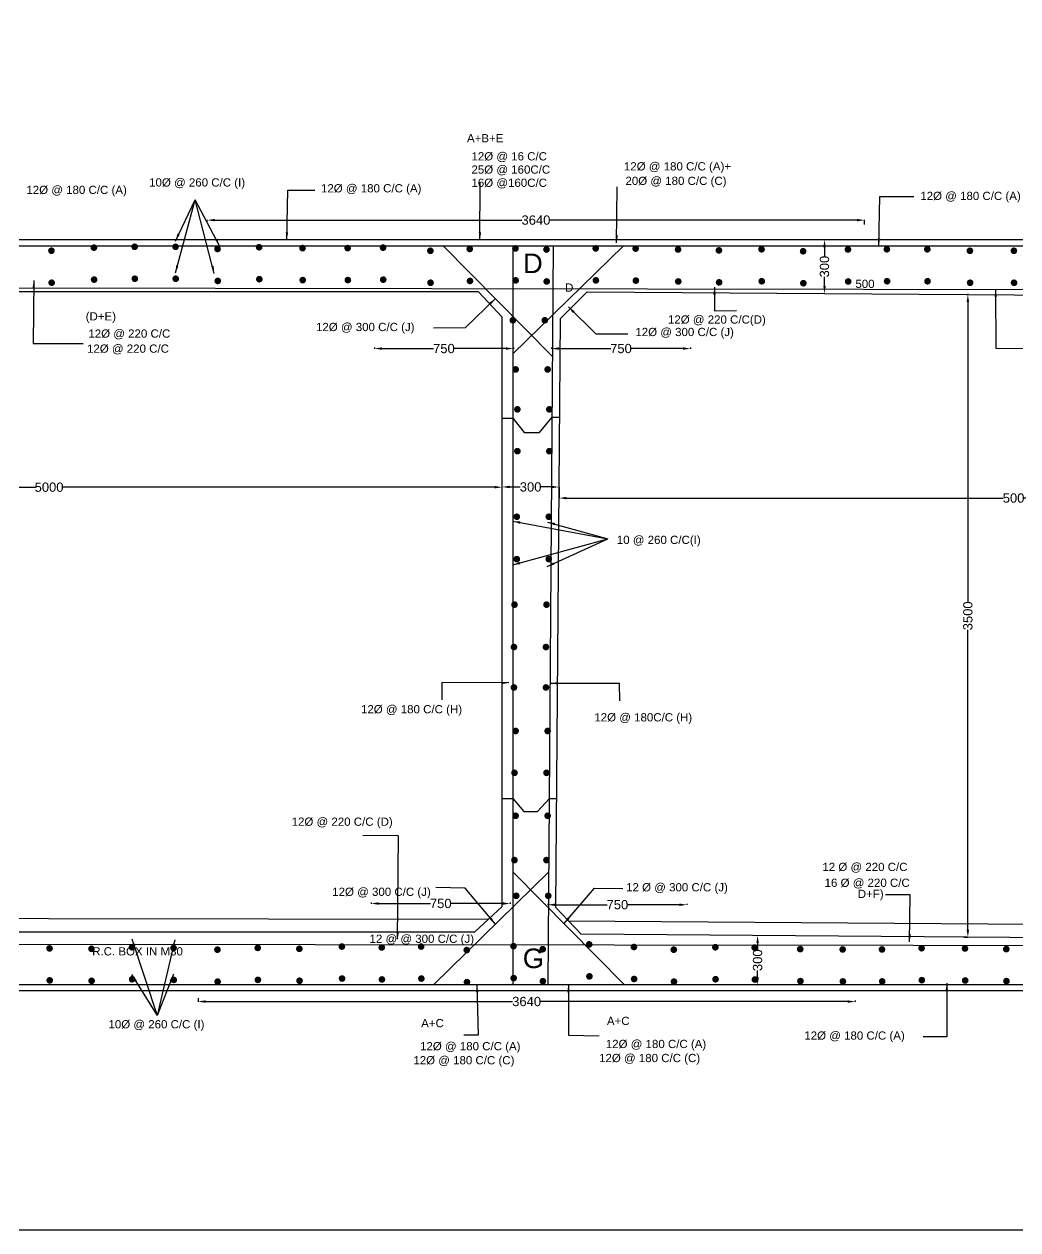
# Model space of a CAD drawing. Header units: metres. Extents: x 5124 to 2275406, y 2311 to 13259777.
# Drawn here: x 2262720 to 2268068, y 13246794 to 13253281 of the extents above; entities that cross this region are included whole.
import ezdxf

# ---------------------------------------------------------------- set-up
doc = ezdxf.new("R2010")
doc.units = ezdxf.units.M
doc.header["$MEASUREMENT"] = 0
doc.layers.add('TEXT', color=7, linetype='Continuous')
doc.styles.get("Standard").update_dxf_attribs({"font": 'arial.ttf'})
doc.dimstyles.new('ISO-25', dxfattribs={"dimtxt": 50, "dimasz": 40, "dimexe": 1.25, "dimexo": 0.625, "dimtad": 0, "dimlfac": 100, "dimtxsty": 'Standard', "dimcen": 0, "dimadec": 0, "dimazin": 0, "dimtfac": 1, "dimtmove": 0, "dimatfit": 3, "dimfxl": 1, "dimarcsym": 0})

# ---------------------------------------------------------------- blocks, each defined once
blk = doc.blocks.new('*D55')
at = {"color": 0, "lineweight": -2, "transparency": 16777216}
for p, q in [((2265558.6, 13251540.9), (2265558.6, 13251534.2)), ((2265598.6, 13251535.5), (2265876.9, 13251535.5)), ((2266266.3, 13251535.5), (2265988, 13251535.5)), ((2266306.3, 13251540.9), (2266306.3, 13251534.2))]:
    blk.add_line(p, q, dxfattribs=at)
at = {"color": 0, "transparency": 16777216}
for points in [[(2265598.6, 13251542.2), (2265598.6, 13251528.8), (2265558.6, 13251535.5)], [(2266266.3, 13251542.2), (2266266.3, 13251528.8), (2266306.3, 13251535.5)]]:
    blk.add_solid(points, dxfattribs=at)
at = {"layer": 'Defpoints', "color": 0, "transparency": 16777216}
for p in [(2265558.6, 13251541.5), (2265558.6, 13251535.5), (2266306.3, 13251541.5)]:
    blk.add_point(p, dxfattribs=at)
at = {"color": 0, "transparency": 16777216, "insert": (2265932.4, 13251535.5), "char_height": 50, "attachment_point": 5}
blk.add_mtext('750', dxfattribs=at)
blk = doc.blocks.new('*D56')
at = {"color": 0, "lineweight": -2, "transparency": 16777216}
for p, q in [((2264605.6, 13251540.9), (2264605.6, 13251534.2)), ((2264645.6, 13251535.5), (2264923.9, 13251535.5)), ((2265313.3, 13251535.5), (2265035, 13251535.5)), ((2265353.3, 13251540.9), (2265353.3, 13251534.2))]:
    blk.add_line(p, q, dxfattribs=at)
at = {"color": 0, "transparency": 16777216}
for points in [[(2264645.6, 13251542.2), (2264645.6, 13251528.8), (2264605.6, 13251535.5)], [(2265313.3, 13251542.2), (2265313.3, 13251528.8), (2265353.3, 13251535.5)]]:
    blk.add_solid(points, dxfattribs=at)
at = {"layer": 'Defpoints', "color": 0, "transparency": 16777216}
for p in [(2264605.6, 13251541.5), (2264605.6, 13251535.5), (2265353.3, 13251541.5)]:
    blk.add_point(p, dxfattribs=at)
at = {"color": 0, "transparency": 16777216, "insert": (2264979.4, 13251535.5), "char_height": 50, "attachment_point": 5}
blk.add_mtext('750', dxfattribs=at)
blk = doc.blocks.new('*D67')
at = {"color": 0, "lineweight": -2, "transparency": 16777216}
for p, q in [((2264588.6, 13248554.9), (2264588.6, 13248548.2)), ((2264628.6, 13248549.5), (2264906.9, 13248549.5)), ((2265296.3, 13248549.5), (2265018, 13248549.5)), ((2265336.3, 13248554.9), (2265336.3, 13248548.2))]:
    blk.add_line(p, q, dxfattribs=at)
at = {"color": 0, "transparency": 16777216}
for points in [[(2264628.6, 13248556.2), (2264628.6, 13248542.8), (2264588.6, 13248549.5)], [(2265296.3, 13248556.2), (2265296.3, 13248542.8), (2265336.3, 13248549.5)]]:
    blk.add_solid(points, dxfattribs=at)
at = {"layer": 'Defpoints', "color": 0, "transparency": 16777216}
for p in [(2264588.6, 13248555.5), (2264588.6, 13248549.5), (2265336.3, 13248555.5)]:
    blk.add_point(p, dxfattribs=at)
at = {"color": 0, "transparency": 16777216, "insert": (2264962.4, 13248549.5), "char_height": 50, "attachment_point": 5}
blk.add_mtext('750', dxfattribs=at)
blk = doc.blocks.new('*D68')
at = {"color": 0, "lineweight": -2, "transparency": 16777216}
for p, q in [((2265539.1, 13248548.4), (2265539.1, 13248541.8)), ((2266286.8, 13248548.4), (2266286.8, 13248541.8)), ((2265579.1, 13248543), (2265857.4, 13248543)), ((2266246.8, 13248543), (2265968.5, 13248543))]:
    blk.add_line(p, q, dxfattribs=at)
at = {"color": 0, "transparency": 16777216}
for points in [[(2265579.1, 13248549.7), (2265579.1, 13248536.3), (2265539.1, 13248543)], [(2266246.8, 13248549.7), (2266246.8, 13248536.3), (2266286.8, 13248543)]]:
    blk.add_solid(points, dxfattribs=at)
at = {"layer": 'Defpoints', "color": 0, "transparency": 16777216}
for p in [(2265539.1, 13248549), (2266286.8, 13248549), (2265539.1, 13248543)]:
    blk.add_point(p, dxfattribs=at)
at = {"color": 0, "transparency": 16777216, "insert": (2265912.9, 13248543), "char_height": 50, "attachment_point": 5}
blk.add_mtext('750', dxfattribs=at)
blk = doc.blocks.new('*D84')
at = {"color": 0, "lineweight": -2, "transparency": 16777216}
for p, q in [((2260416.4, 13250790.1), (2260416.4, 13250790.7)), ((2260456.4, 13250789.5), (2262779.4, 13250789.5)), ((2265252.9, 13250789.5), (2262929.8, 13250789.5)), ((2265292.9, 13250790.1), (2265292.9, 13250790.7))]:
    blk.add_line(p, q, dxfattribs=at)
at = {"color": 0, "transparency": 16777216}
for points in [[(2260456.4, 13250796.2), (2260456.4, 13250782.8), (2260416.4, 13250789.5)], [(2265252.9, 13250796.2), (2265252.9, 13250782.8), (2265292.9, 13250789.5)]]:
    blk.add_solid(points, dxfattribs=at)
at = {"layer": 'Defpoints', "color": 0, "transparency": 16777216}
for p in [(2260416.4, 13250789.5), (2265292.9, 13250789.5), (2265292.9, 13250789.5)]:
    blk.add_point(p, dxfattribs=at)
at = {"color": 0, "transparency": 16777216, "insert": (2262854.6, 13250789.5), "char_height": 50, "attachment_point": 5}
blk.add_mtext('5000', dxfattribs=at)
blk = doc.blocks.new('*D85')
at = {"color": 0, "lineweight": -2, "transparency": 16777216}
for p, q in [((2265292.9, 13250790.1), (2265292.9, 13250792)), ((2265332.9, 13250790.7), (2265390.2, 13250790.7)), ((2265559, 13250790.7), (2265501.7, 13250790.7)), ((2265599, 13250787.7), (2265599, 13250792))]:
    blk.add_line(p, q, dxfattribs=at)
at = {"color": 0, "transparency": 16777216}
for points in [[(2265332.9, 13250797.4), (2265332.9, 13250784.1), (2265292.9, 13250790.7)], [(2265559, 13250797.4), (2265559, 13250784.1), (2265599, 13250790.7)]]:
    blk.add_solid(points, dxfattribs=at)
at = {"layer": 'Defpoints', "color": 0, "transparency": 16777216}
for p in [(2265292.9, 13250789.5), (2265599, 13250790.7), (2265599, 13250787.1)]:
    blk.add_point(p, dxfattribs=at)
at = {"color": 0, "transparency": 16777216, "insert": (2265446, 13250790.7), "char_height": 50, "attachment_point": 5}
blk.add_mtext('300', dxfattribs=at)
blk = doc.blocks.new('*D86')
at = {"color": 0, "lineweight": -2, "transparency": 16777216}
for p, q in [((2265599, 13250789.2), (2265599, 13250729.8)), ((2265639, 13250731), (2267989.1, 13250731)), ((2270450.7, 13250731), (2268100.6, 13250731)), ((2270490.7, 13250731.6), (2270490.7, 13250732.2))]:
    blk.add_line(p, q, dxfattribs=at)
at = {"color": 0, "transparency": 16777216}
for points in [[(2265639, 13250737.7), (2265639, 13250724.3), (2265599, 13250731)], [(2270450.7, 13250737.7), (2270450.7, 13250724.3), (2270490.7, 13250731)]]:
    blk.add_solid(points, dxfattribs=at)
at = {"layer": 'Defpoints', "color": 0, "transparency": 16777216}
for p in [(2265599, 13250789.9), (2270490.7, 13250731), (2270490.7, 13250731)]:
    blk.add_point(p, dxfattribs=at)
at = {"color": 0, "transparency": 16777216, "insert": (2268044.9, 13250731), "char_height": 50, "attachment_point": 5}
blk.add_mtext('500', dxfattribs=at)
blk = doc.blocks.new('*D91')
at = {"color": 0, "lineweight": -2, "transparency": 16777216}
for p, q in [((2267801.9, 13251826.4), (2267797.8, 13251826.4)), ((2267799, 13251786.4), (2267799, 13250172.6)), ((2267799, 13248408.4), (2267799, 13250022.2)), ((2267777.7, 13248368.4), (2267800.2, 13248368.4))]:
    blk.add_line(p, q, dxfattribs=at)
at = {"color": 0, "transparency": 16777216}
for points in [[(2267792.3, 13251786.4), (2267805.7, 13251786.4), (2267799, 13251826.4)], [(2267792.3, 13248408.4), (2267805.7, 13248408.4), (2267799, 13248368.4)]]:
    blk.add_solid(points, dxfattribs=at)
at = {"layer": 'Defpoints', "color": 0, "transparency": 16777216}
for p in [(2267799, 13251826.4), (2267802.6, 13251826.4), (2267777.1, 13248368.4)]:
    blk.add_point(p, dxfattribs=at)
at = {"color": 0, "transparency": 16777216, "insert": (2267799, 13250097.4), "char_height": 50, "attachment_point": 5, "rotation": 90}
blk.add_mtext('3500', dxfattribs=at)
blk = doc.blocks.new('*D92')
at = {"color": 0, "lineweight": -2, "transparency": 16777216}
for p, q in [((2263656.5, 13248040.4), (2263656.5, 13248020.8)), ((2267192.5, 13248027.9), (2267192.5, 13248020.8)), ((2263696.5, 13248022), (2265349.3, 13248022)), ((2267152.5, 13248022), (2265499.7, 13248022))]:
    blk.add_line(p, q, dxfattribs=at)
at = {"color": 0, "transparency": 16777216}
for points in [[(2263696.5, 13248028.7), (2263696.5, 13248015.3), (2263656.5, 13248022)], [(2267152.5, 13248028.7), (2267152.5, 13248015.3), (2267192.5, 13248022)]]:
    blk.add_solid(points, dxfattribs=at)
at = {"layer": 'Defpoints', "color": 0, "transparency": 16777216}
for p in [(2263656.5, 13248041), (2267192.5, 13248028.5), (2267192.5, 13248022)]:
    blk.add_point(p, dxfattribs=at)
at = {"color": 0, "transparency": 16777216, "insert": (2265424.5, 13248022), "char_height": 50, "attachment_point": 5}
blk.add_mtext('3640', dxfattribs=at)
blk = doc.blocks.new('*D93')
at = {"color": 0, "lineweight": -2, "transparency": 16777216}
for p, q in [((2266667, 13248377.2), (2266666.3, 13248377.2)), ((2266667.5, 13248337.2), (2266667.5, 13248300.2)), ((2266667.5, 13248151.6), (2266667.5, 13248188.6)), ((2266666.1, 13248111.6), (2266668.8, 13248111.6))]:
    blk.add_line(p, q, dxfattribs=at)
at = {"color": 0, "transparency": 16777216}
for points in [[(2266660.9, 13248337.2), (2266674.2, 13248337.2), (2266667.5, 13248377.2)], [(2266660.9, 13248151.6), (2266674.2, 13248151.6), (2266667.5, 13248111.6)]]:
    blk.add_solid(points, dxfattribs=at)
at = {"layer": 'Defpoints', "color": 0, "transparency": 16777216}
for p in [(2266667.5, 13248377.2), (2266667.6, 13248377.2), (2266665.5, 13248111.6)]:
    blk.add_point(p, dxfattribs=at)
at = {"color": 0, "transparency": 16777216, "insert": (2266667.5, 13248244.4), "char_height": 50, "attachment_point": 5, "rotation": 90}
blk.add_mtext('300', dxfattribs=at)
blk = doc.blocks.new('*D95')
at = {"color": 0, "lineweight": -2, "transparency": 16777216}
for p, q in [((2267028.1, 13252120.7), (2267028.8, 13252120.7)), ((2267027.5, 13252080.7), (2267027.5, 13252032.1)), ((2267027.5, 13251872.1), (2267027.5, 13251920.6)), ((2267028.1, 13251832.1), (2267028.8, 13251832.1))]:
    blk.add_line(p, q, dxfattribs=at)
at = {"color": 0, "transparency": 16777216}
for points in [[(2267020.8, 13252080.7), (2267034.2, 13252080.7), (2267027.5, 13252120.7)], [(2267020.8, 13251872.1), (2267034.2, 13251872.1), (2267027.5, 13251832.1)]]:
    blk.add_solid(points, dxfattribs=at)
at = {"layer": 'Defpoints', "color": 0, "transparency": 16777216}
for p in [(2267027.5, 13252120.7), (2267027.5, 13252120.7), (2267027.5, 13251832.1)]:
    blk.add_point(p, dxfattribs=at)
at = {"color": 0, "transparency": 16777216, "insert": (2267027.5, 13251976.4), "char_height": 50, "attachment_point": 5, "rotation": 90}
blk.add_mtext('300', dxfattribs=at)
blk = doc.blocks.new('*D96')
at = {"color": 0, "lineweight": -2, "transparency": 16777216}
for p, q in [((2263706.2, 13252213.1), (2263706.2, 13252227.8)), ((2263746.2, 13252226.5), (2265399.4, 13252226.5)), ((2267203, 13252226.5), (2265549.8, 13252226.5)), ((2267243, 13252203.6), (2267243, 13252227.8))]:
    blk.add_line(p, q, dxfattribs=at)
at = {"color": 0, "transparency": 16777216}
for points in [[(2263746.2, 13252233.2), (2263746.2, 13252219.8), (2263706.2, 13252226.5)], [(2267203, 13252233.2), (2267203, 13252219.8), (2267243, 13252226.5)]]:
    blk.add_solid(points, dxfattribs=at)
at = {"layer": 'Defpoints', "color": 0, "transparency": 16777216}
for p in [(2263706.2, 13252212.5), (2267243, 13252226.5), (2267243, 13252203)]:
    blk.add_point(p, dxfattribs=at)
at = {"color": 0, "transparency": 16777216, "insert": (2265474.6, 13252226.5), "char_height": 50, "attachment_point": 5}
blk.add_mtext('3640', dxfattribs=at)

msp = doc.modelspace()

# ---------------------------------------------------------------- hatches: boundary and pattern name
h = msp.add_hatch(color=256)
edge = h.paths.add_edge_path()
edge.add_arc((2262867.54953, 13252061.85824), 18.02776, 0, 360)
h = msp.add_hatch(color=256)
edge = h.paths.add_edge_path()
edge.add_arc((2263096.1285, 13252078.5027), 18.02776, 0, 360)
h = msp.add_hatch(color=256)
edge = h.paths.add_edge_path()
edge.add_arc((2263315.18013, 13252083.25881), 18.02776, 0, 360)
h = msp.add_hatch(color=256)
edge = h.paths.add_edge_path()
edge.add_arc((2263535.15729, 13252083.15151), 18.02776, 0, 360)
h = msp.add_hatch(color=256)
edge = h.paths.add_edge_path()
edge.add_arc((2263761.35176, 13252071.26316), 18.02776, 0, 360)
h = msp.add_hatch(color=256)
edge = h.paths.add_edge_path()
edge.add_arc((2263985.16706, 13252080.77345), 18.02776, 0, 360)
h = msp.add_hatch(color=256)
edge = h.paths.add_edge_path()
edge.add_arc((2264218.50704, 13252076.01831), 18.02776, 0, 360)
h = msp.add_hatch(color=256)
edge = h.paths.add_edge_path()
edge.add_arc((2264461.36903, 13252076.01831), 18.02776, 0, 360)
h = msp.add_hatch(color=256)
edge = h.paths.add_edge_path()
edge.add_arc((2264651.84928, 13252078.39636), 18.02776, 0, 360)
h = msp.add_hatch(color=256)
edge = h.paths.add_edge_path()
edge.add_arc((2264906.61779, 13252061.75191), 18.02776, 0, 360)
h = msp.add_hatch(color=256)
edge = h.paths.add_edge_path()
edge.add_arc((2265118.52658, 13252071.26316), 18.02776, 0, 360)
h = msp.add_hatch(color=256)
edge = h.paths.add_edge_path()
edge.add_arc((2265364.47989, 13252074.45227), 18.02776, 0, 360)
h = msp.add_hatch(color=256)
edge = h.paths.add_edge_path()
edge.add_arc((2265531.52586, 13252068.57867), 18.02776, 0, 360)
h = msp.add_hatch(color=256)
edge = h.paths.add_edge_path()
edge.add_arc((2265796.21113, 13252074.45227), 18.02776, 0, 360)
h = msp.add_hatch(color=256)
edge = h.paths.add_edge_path()
edge.add_arc((2266011.18189, 13252073.20137), 18.02776, 0, 360)
h = msp.add_hatch(color=256)
edge = h.paths.add_edge_path()
edge.add_arc((2266239.39812, 13252068.5023), 18.02776, 0, 360)
h = msp.add_hatch(color=256)
edge = h.paths.add_edge_path()
edge.add_arc((2266459.38061, 13252063.80322), 18.02776, 0, 360)
h = msp.add_hatch(color=256)
edge = h.paths.add_edge_path()
edge.add_arc((2266688.77576, 13252069.67683), 18.02776, 0, 360)
h = msp.add_hatch(color=256)
edge = h.paths.add_edge_path()
edge.add_arc((2266912.61507, 13252059.14668), 18.02776, 0, 360)
h = msp.add_hatch(color=256)
edge = h.paths.add_edge_path()
edge.add_arc((2267153.7727, 13252068.54483), 18.02776, 0, 360)
h = msp.add_hatch(color=256)
edge = h.paths.add_edge_path()
edge.add_arc((2267363.16628, 13252069.71936), 18.02776, 0, 360)
h = msp.add_hatch(color=256)
edge = h.paths.add_edge_path()
edge.add_arc((2267580.79628, 13252069.71936), 18.02776, 0, 360)
h = msp.add_hatch(color=256)
edge = h.paths.add_edge_path()
edge.add_arc((2267809.98871, 13252061.67941), 18.02776, 0, 360)
h = msp.add_hatch(color=256)
edge = h.paths.add_edge_path()
edge.add_arc((2268046.43868, 13252061.67941), 18.02776, 0, 360)
h = msp.add_hatch(color=256)
edge = h.paths.add_edge_path()
edge.add_arc((2263097.17939, 13251906.48327), 18.02776, 0, 360)
h = msp.add_hatch(color=256)
edge = h.paths.add_edge_path()
edge.add_arc((2263316.23102, 13251911.23938), 18.02776, 0, 360)
h = msp.add_hatch(color=256)
edge = h.paths.add_edge_path()
edge.add_arc((2263536.20818, 13251911.13208), 18.02776, 0, 360)
h = msp.add_hatch(color=256)
edge = h.paths.add_edge_path()
edge.add_arc((2263986.21795, 13251908.75403), 18.02776, 0, 360)
h = msp.add_hatch(color=256)
edge = h.paths.add_edge_path()
edge.add_arc((2264219.55793, 13251903.99888), 18.02776, 0, 360)
h = msp.add_hatch(color=256)
edge = h.paths.add_edge_path()
edge.add_arc((2264462.41992, 13251903.99888), 18.02776, 0, 360)
h = msp.add_hatch(color=256)
edge = h.paths.add_edge_path()
edge.add_arc((2264652.90017, 13251906.37694), 18.02776, 0, 360)
h = msp.add_hatch(color=256)
edge = h.paths.add_edge_path()
edge.add_arc((2265365.53078, 13251902.43285), 18.02776, 0, 360)
h = msp.add_hatch(color=256)
edge = h.paths.add_edge_path()
edge.add_arc((2265797.26202, 13251902.43285), 18.02776, 0, 360)
h = msp.add_hatch(color=256)
edge = h.paths.add_edge_path()
edge.add_arc((2262868.60042, 13251889.83882), 18.02776, 0, 360)
h = msp.add_hatch(color=256)
edge = h.paths.add_edge_path()
edge.add_arc((2263762.40265, 13251899.24374), 18.02776, 0, 360)
h = msp.add_hatch(color=256)
edge = h.paths.add_edge_path()
edge.add_arc((2264907.66868, 13251889.73248), 18.02776, 0, 360)
h = msp.add_hatch(color=256)
edge = h.paths.add_edge_path()
edge.add_arc((2265119.57747, 13251899.24374), 18.02776, 0, 360)
h = msp.add_hatch(color=256)
edge = h.paths.add_edge_path()
edge.add_arc((2265532.57675, 13251896.55924), 18.02776, 0, 360)
h = msp.add_hatch(color=256)
edge = h.paths.add_edge_path()
edge.add_arc((2266012.23278, 13251901.18195), 18.02776, 0, 360)
h = msp.add_hatch(color=256)
edge = h.paths.add_edge_path()
edge.add_arc((2266240.44901, 13251896.48287), 18.02776, 0, 360)
h = msp.add_hatch(color=256)
edge = h.paths.add_edge_path()
edge.add_arc((2266460.4315, 13251891.7838), 18.02776, 0, 360)
h = msp.add_hatch(color=256)
edge = h.paths.add_edge_path()
edge.add_arc((2266689.82665, 13251897.6574), 18.02776, 0, 360)
h = msp.add_hatch(color=256)
edge = h.paths.add_edge_path()
edge.add_arc((2266913.66595, 13251887.12726), 18.02776, 0, 360)
h = msp.add_hatch(color=256)
edge = h.paths.add_edge_path()
edge.add_arc((2267154.82359, 13251896.52541), 18.02776, 0, 360)
h = msp.add_hatch(color=256)
edge = h.paths.add_edge_path()
edge.add_arc((2267364.21717, 13251897.69994), 18.02776, 0, 360)
h = msp.add_hatch(color=256)
edge = h.paths.add_edge_path()
edge.add_arc((2267581.84717, 13251897.69994), 18.02776, 0, 360)
h = msp.add_hatch(color=256)
edge = h.paths.add_edge_path()
edge.add_arc((2267811.0396, 13251889.65998), 18.02776, 0, 360)
h = msp.add_hatch(color=256)
edge = h.paths.add_edge_path()
edge.add_arc((2268047.48957, 13251889.65998), 18.02776, 0, 360)
h = msp.add_hatch(color=256)
edge = h.paths.add_edge_path()
edge.add_arc((2265350.32369, 13251687.78272), 18.02776, 0, 360)
h = msp.add_hatch(color=256)
edge = h.paths.add_edge_path()
edge.add_arc((2265522.46407, 13251687.78272), 18.02776, 0, 360)
h = msp.add_hatch(color=256)
edge = h.paths.add_edge_path()
edge.add_arc((2265365.5509, 13251423.17574), 18.02776, 0, 360)
h = msp.add_hatch(color=256)
edge = h.paths.add_edge_path()
edge.add_arc((2265537.69128, 13251423.17574), 18.02776, 0, 360)
h = msp.add_hatch(color=256)
edge = h.paths.add_edge_path()
edge.add_arc((2265374.63016, 13251208.49536), 18.02776, 0, 360)
h = msp.add_hatch(color=256)
edge = h.paths.add_edge_path()
edge.add_arc((2265546.77054, 13251208.49536), 18.02776, 0, 360)
h = msp.add_hatch(color=256)
edge = h.paths.add_edge_path()
edge.add_arc((2265374.63016, 13250983.42791), 18.02776, 0, 360)
h = msp.add_hatch(color=256)
edge = h.paths.add_edge_path()
edge.add_arc((2265546.77054, 13250983.42791), 18.02776, 0, 360)
h = msp.add_hatch(color=256)
edge = h.paths.add_edge_path()
edge.add_arc((2265371.58685, 13250630.61829), 18.02776, 0, 360)
h = msp.add_hatch(color=256)
edge = h.paths.add_edge_path()
edge.add_arc((2265543.72723, 13250630.61829), 18.02776, 0, 360)
h = msp.add_hatch(color=256)
edge = h.paths.add_edge_path()
edge.add_arc((2265371.58685, 13250402.50963), 18.02776, 0, 360)
h = msp.add_hatch(color=256)
edge = h.paths.add_edge_path()
edge.add_arc((2265543.72723, 13250402.50963), 18.02776, 0, 360)
h = msp.add_hatch(color=256)
edge = h.paths.add_edge_path()
edge.add_arc((2265359.37893, 13250157.64341), 18.02776, 0, 360)
h = msp.add_hatch(color=256)
edge = h.paths.add_edge_path()
edge.add_arc((2265531.51931, 13250157.64341), 18.02776, 0, 360)
h = msp.add_hatch(color=256)
edge = h.paths.add_edge_path()
edge.add_arc((2265356.33296, 13249929.53378), 18.02776, 0, 360)
h = msp.add_hatch(color=256)
edge = h.paths.add_edge_path()
edge.add_arc((2265528.47334, 13249929.53378), 18.02776, 0, 360)
h = msp.add_hatch(color=256)
edge = h.paths.add_edge_path()
edge.add_arc((2265356.33296, 13249712.02197), 18.02776, 0, 360)
h = msp.add_hatch(color=256)
edge = h.paths.add_edge_path()
edge.add_arc((2265528.47334, 13249712.02197), 18.02776, 0, 360)
h = msp.add_hatch(color=256)
edge = h.paths.add_edge_path()
edge.add_arc((2265365.46822, 13249477.82897), 18.02776, 0, 360)
h = msp.add_hatch(color=256)
edge = h.paths.add_edge_path()
edge.add_arc((2265537.6086, 13249477.82897), 18.02776, 0, 360)
h = msp.add_hatch(color=256)
edge = h.paths.add_edge_path()
edge.add_arc((2265359.37893, 13249252.76151), 18.02776, 0, 360)
h = msp.add_hatch(color=256)
edge = h.paths.add_edge_path()
edge.add_arc((2265531.51931, 13249252.76151), 18.02776, 0, 360)
h = msp.add_hatch(color=256)
edge = h.paths.add_edge_path()
edge.add_arc((2265365.46822, 13249021.61068), 18.02776, 0, 360)
h = msp.add_hatch(color=256)
edge = h.paths.add_edge_path()
edge.add_arc((2265537.6086, 13249021.61068), 18.02776, 0, 360)
h = msp.add_hatch(color=256)
edge = h.paths.add_edge_path()
edge.add_arc((2265359.12555, 13248783.16812), 18.02776, 0, 360)
h = msp.add_hatch(color=256)
edge = h.paths.add_edge_path()
edge.add_arc((2265531.26593, 13248783.16812), 18.02776, 0, 360)
h = msp.add_hatch(color=256)
edge = h.paths.add_edge_path()
edge.add_arc((2265368.65289, 13248591.00773), 18.02776, 0, 360)
h = msp.add_hatch(color=256)
edge = h.paths.add_edge_path()
edge.add_arc((2265540.79327, 13248591.00773), 18.02776, 0, 360)
h = msp.add_hatch(color=256)
edge = h.paths.add_edge_path()
edge.add_arc((2262857.25135, 13248308.08848), 18.02776, 0, 360)
h = msp.add_hatch(color=256)
edge = h.paths.add_edge_path()
edge.add_arc((2263082.80035, 13248305.73652), 18.02776, 0, 360)
h = msp.add_hatch(color=256)
edge = h.paths.add_edge_path()
edge.add_arc((2263300.83577, 13248313.97561), 18.02776, 0, 360)
h = msp.add_hatch(color=256)
edge = h.paths.add_edge_path()
edge.add_arc((2263524.76309, 13248310.4443), 18.02776, 0, 360)
h = msp.add_hatch(color=256)
edge = h.paths.add_edge_path()
edge.add_arc((2263760.66628, 13248301.14668), 18.02776, 0, 360)
h = msp.add_hatch(color=256)
edge = h.paths.add_edge_path()
edge.add_arc((2263977.53878, 13248310.66664), 18.02776, 0, 360)
h = msp.add_hatch(color=256)
edge = h.paths.add_edge_path()
edge.add_arc((2264201.56212, 13248305.90666), 18.02776, 0, 360)
h = msp.add_hatch(color=256)
edge = h.paths.add_edge_path()
edge.add_arc((2264430.35181, 13248317.8066), 18.02776, 0, 360)
h = msp.add_hatch(color=256)
edge = h.paths.add_edge_path()
edge.add_arc((2264644.8398, 13248313.04662), 18.02776, 0, 360)
h = msp.add_hatch(color=256)
edge = h.paths.add_edge_path()
edge.add_arc((2264856.94596, 13248317.8066), 18.02776, 0, 360)
h = msp.add_hatch(color=256)
edge = h.paths.add_edge_path()
edge.add_arc((2265102.41917, 13248298.76669), 18.02776, 0, 360)
h = msp.add_hatch(color=256)
edge = h.paths.add_edge_path()
edge.add_arc((2265353.74962, 13248320.21172), 18.02776, 0, 360)
h = msp.add_hatch(color=256)
edge = h.paths.add_edge_path()
edge.add_arc((2265511.04153, 13248303.5518), 18.02776, 0, 360)
h = msp.add_hatch(color=256)
edge = h.paths.add_edge_path()
edge.add_arc((2265761.27841, 13248329.73168), 18.02776, 0, 360)
h = msp.add_hatch(color=256)
edge = h.paths.add_edge_path()
edge.add_arc((2266001.98262, 13248315.45175), 18.02776, 0, 360)
h = msp.add_hatch(color=256)
edge = h.paths.add_edge_path()
edge.add_arc((2266216.47328, 13248301.17182), 18.02776, 0, 360)
h = msp.add_hatch(color=256)
edge = h.paths.add_edge_path()
edge.add_arc((2266440.18722, 13248314.17958), 18.02776, 0, 360)
h = msp.add_hatch(color=256)
edge = h.paths.add_edge_path()
edge.add_arc((2266651.74927, 13248312.50238), 18.02776, 0, 360)
h = msp.add_hatch(color=256)
edge = h.paths.add_edge_path()
edge.add_arc((2266896.89174, 13248304.11925), 18.02776, 0, 360)
h = msp.add_hatch(color=256)
edge = h.paths.add_edge_path()
edge.add_arc((2267125.244, 13248302.44205), 18.02776, 0, 360)
h = msp.add_hatch(color=256)
edge = h.paths.add_edge_path()
edge.add_arc((2267336.80605, 13248302.44205), 18.02776, 0, 360)
h = msp.add_hatch(color=256)
edge = h.paths.add_edge_path()
edge.add_arc((2267550.04578, 13248309.14893), 18.02776, 0, 360)
h = msp.add_hatch(color=256)
edge = h.paths.add_edge_path()
edge.add_arc((2267783.43643, 13248307.4727), 18.02776, 0, 360)
h = msp.add_hatch(color=256)
edge = h.paths.add_edge_path()
edge.add_arc((2268005.65673, 13248304.10088), 18.02776, 0, 360)
h = msp.add_hatch(color=256)
edge = h.paths.add_edge_path()
edge.add_arc((2263301.88666, 13248141.95619), 18.02776, 0, 360)
h = msp.add_hatch(color=256)
edge = h.paths.add_edge_path()
edge.add_arc((2264431.4027, 13248145.78718), 18.02776, 0, 360)
h = msp.add_hatch(color=256)
edge = h.paths.add_edge_path()
edge.add_arc((2264645.89069, 13248141.0272), 18.02776, 0, 360)
h = msp.add_hatch(color=256)
edge = h.paths.add_edge_path()
edge.add_arc((2264857.99685, 13248145.78718), 18.02776, 0, 360)
h = msp.add_hatch(color=256)
edge = h.paths.add_edge_path()
edge.add_arc((2265354.80051, 13248148.1923), 18.02776, 0, 360)
h = msp.add_hatch(color=256)
edge = h.paths.add_edge_path()
edge.add_arc((2265762.3293, 13248157.71225), 18.02776, 0, 360)
h = msp.add_hatch(color=256)
edge = h.paths.add_edge_path()
edge.add_arc((2266003.0335, 13248143.43232), 18.02776, 0, 360)
h = msp.add_hatch(color=256)
edge = h.paths.add_edge_path()
edge.add_arc((2266441.23811, 13248142.16016), 18.02776, 0, 360)
h = msp.add_hatch(color=256)
edge = h.paths.add_edge_path()
edge.add_arc((2266652.80016, 13248140.48295), 18.02776, 0, 360)
h = msp.add_hatch(color=256)
edge = h.paths.add_edge_path()
edge.add_arc((2262858.30224, 13248136.06905), 18.02776, 0, 360)
h = msp.add_hatch(color=256)
edge = h.paths.add_edge_path()
edge.add_arc((2263083.85124, 13248133.7171), 18.02776, 0, 360)
h = msp.add_hatch(color=256)
edge = h.paths.add_edge_path()
edge.add_arc((2263525.81398, 13248138.42487), 18.02776, 0, 360)
h = msp.add_hatch(color=256)
edge = h.paths.add_edge_path()
edge.add_arc((2263761.71717, 13248129.12726), 18.02776, 0, 360)
h = msp.add_hatch(color=256)
edge = h.paths.add_edge_path()
edge.add_arc((2263978.58967, 13248138.64721), 18.02776, 0, 360)
h = msp.add_hatch(color=256)
edge = h.paths.add_edge_path()
edge.add_arc((2264202.61301, 13248133.88723), 18.02776, 0, 360)
h = msp.add_hatch(color=256)
edge = h.paths.add_edge_path()
edge.add_arc((2265103.47006, 13248126.74727), 18.02776, 0, 360)
h = msp.add_hatch(color=256)
edge = h.paths.add_edge_path()
edge.add_arc((2265512.09242, 13248131.53238), 18.02776, 0, 360)
h = msp.add_hatch(color=256)
edge = h.paths.add_edge_path()
edge.add_arc((2266217.52417, 13248129.15239), 18.02776, 0, 360)
h = msp.add_hatch(color=256)
edge = h.paths.add_edge_path()
edge.add_arc((2266897.94263, 13248132.09983), 18.02776, 0, 360)
h = msp.add_hatch(color=256)
edge = h.paths.add_edge_path()
edge.add_arc((2267126.29489, 13248130.42262), 18.02776, 0, 360)
h = msp.add_hatch(color=256)
edge = h.paths.add_edge_path()
edge.add_arc((2267337.85693, 13248130.42262), 18.02776, 0, 360)
h = msp.add_hatch(color=256)
edge = h.paths.add_edge_path()
edge.add_arc((2267551.09667, 13248137.12951), 18.02776, 0, 360)
h = msp.add_hatch(color=256)
edge = h.paths.add_edge_path()
edge.add_arc((2267784.48732, 13248135.45327), 18.02776, 0, 360)
h = msp.add_hatch(color=256)
edge = h.paths.add_edge_path()
edge.add_arc((2268006.70762, 13248132.08146), 18.02776, 0, 360)

# ---------------------------------------------------------------- linework, layer by layer
for points in [[(2249759.9555, 13252120.68356), (2249759.9555, 13248081.99855), (2270754.88643, 13248081.99855), (2270766.52494, 13248081.99855), (2270766.52494, 13252120.68356)], [(2270766.52494, 13252120.68356), (2249759.9555, 13252120.68356)], [(2249798.96605, 13252088.93668), (2270722.19804, 13252088.93668), (2270722.19804, 13248111.62801), (2249804.67754, 13248111.62801), (2249804.67754, 13252088.93668)], [(2264975.90121, 13252088.93668), (2265564.40211, 13251493.12007)], [(2265349.94986, 13252088.93668), (2265349.94986, 13248111.62801)], [(2265349.94986, 13251507.1232), (2265946.49514, 13252088.93668)], [(2265540.15323, 13248111.62801), (2265568.67475, 13252088.93668)], [(2270722.19804, 13251848.37681), (2249804.67754, 13251880.03668)], [(2260404.91389, 13248549.22449), (2260560.02213, 13248396.79885), (2265146.56338, 13248396.79885), (2265292.87089, 13248534.25748), (2265292.87089, 13251704.68192), (2265165.20654, 13251841.09635), (2260549.35349, 13251841.09635), (2260421.1144, 13251708.0321), (2260404.91389, 13248549.22449)], [(2265606.1766, 13251697.6335), (2265750.257, 13251841.51693), (2270345.41936, 13251807.62362), (2270490.68516, 13251660.02744), (2270490.68516, 13248496.69493), (2270332.09256, 13248348.09805), (2265718.39479, 13248384.70341), (2265581.35497, 13248528.16626), (2265606.1766, 13251697.6335)], [(2265292.87089, 13251160.25696), (2265349.94986, 13251160.25696), (2265411.41123, 13251084.53724), (2265493.34775, 13251084.53724), (2265562.06314, 13251166.95251), (2265602.01813, 13251166.6396)], [(2265292.87089, 13249115.34582), (2265349.94986, 13249115.34582), (2265409.90254, 13249043.97697), (2265483.649, 13249043.97697), (2265547.3454, 13249114.57221), (2265585.94503, 13249114.26992)], [(2264922.70174, 13248111.62801), (2265544.51616, 13248720.03652)], [(2265349.94986, 13248720.03652), (2265950.87754, 13248111.62801)], [(2260482.46801, 13248473.01167), (2265219.71714, 13248465.52816)], [(2265649.87488, 13248456.43484), (2270411.38886, 13248422.39649)], [(2249804.67754, 13248344.50133), (2270722.19804, 13248321.19515)]]:
    msp.add_lwpolyline(points)
at = {"layer": 'TEXT'}
msp.add_lwpolyline([(2275406.27364, 13259768.93491), (2248743.70021, 13259768.93491), (2248743.70021, 13246793.52053), (2275406.27364, 13246793.52053)], close=True, dxfattribs=at)

# ---------------------------------------------------------------- texts
for s, height, p in [('A+B+E', 44.275159, (2265103.51148, 13252645.29693)), ('12Ø @ 16 C/C', 44.2751593, (2265127.6048, 13252547.77308)), ('25Ø @ 160C/C', 44.2751593, (2265127.6048, 13252476.64893)), ('12Ø @ 180 C/C (A)+', 44.2751593, (2265948.02379, 13252493.8633)), ('10Ø @ 260 C/C (I)', 44.2751593, (2263393.17251, 13252407.25995)), ('16Ø @160C/C', 44.2751593, (2265127.6048, 13252405.52479)), ('20Ø @ 180 C/C (C)', 44.2751593, (2265956.33544, 13252415.84058)), ('12Ø @ 180 C/C (A)', 44.2751593, (2262732.59879, 13252367.2578)), ('12Ø @ 180 C/C (A)', 44.2751593, (2264317.89895, 13252375.74195)), ('12Ø @ 180 C/C (A)', 44.2751593, (2267542.97455, 13252334.86602)), ('D', 105.25299, (2265405.14728, 13251941.4056)), ('D', 44.27516, (2265631.68502, 13251841.51749)), ('500', 44.275159, (2267193.743, 13251861.65416)), ('(D+E)', 44.275159, (2263051.71442, 13251686.86232)), ('12Ø @ 300 C/C (J)', 44.2751593, (2264291.16969, 13251629.49718)), ('12Ø @ 220 C/C(D) ', 44.2751593, (2266185.00734, 13251669.63614)), ('12Ø @ 220 C/C ', 44.2751593, (2263066.21576, 13251594.18154)), ('12Ø @ 300 C/C (J)', 44.2751593, (2266009.69649, 13251602.59749)), ('12Ø @ 220 C/C ', 44.2751593, (2263058.96517, 13251513.08586)), ('10 @ 260 C/C(I)', 44.2751593, (2265909.99168, 13250484.16038)), ('12Ø @ 180 C/C (H)', 44.2751593, (2264533.22541, 13249572.80288)), ('12Ø @ 180C/C (H)', 44.2751593, (2265788.95658, 13249529.35281)), ('12Ø @ 220 C/C (D)', 44.2751593, (2264159.97689, 13248967.78411)), ('12 Ø @ 220 C/C ', 44.2751593, (2267016.00085, 13248724.29648)), ('16 Ø @ 220 C/C', 44.2751593, (2267027.99302, 13248639.13507)), ('12Ø @ 300 C/C (J)', 44.2751593, (2264378.50574, 13248590.55689)), ('12 Ø @ 300 C/C (J)', 44.2751593, (2265959.96196, 13248614.94909)), ('D+F)', 44.275159, (2267206.54401, 13248579.25593)), ('12 @ @ 300 C/C (J)', 44.2751593, (2264579.30328, 13248337.86059)), ('R.C. BOX IN M30', 44.2751593, (2263086.86085, 13248270.21613)), ('G', 105.25299, (2265403.63068, 13248202.05339)), ('10Ø @ 260 C/C (I)', 44.2751593, (2263174.34811, 13247877.78043)), ('A+C', 44.275159, (2264857.06945, 13247883.77331)), ('A+C', 44.275159, (2265856.58355, 13247895.79918)), ('12Ø @ 180 C/C (A)', 44.2751593, (2266918.8039, 13247816.97154)), ('12Ø @ 180 C/C (A)', 44.2751593, (2264851.0518, 13247759.76648)), ('12Ø @ 180 C/C (A)', 44.2751593, (2265850.56589, 13247771.79235)), ('12Ø @ 180 C/C (C)', 44.2751593, (2264814.92482, 13247684.17536)), ('12Ø @ 180 C/C (C)', 44.2751593, (2265814.43891, 13247696.20122))]:
    msp.add_text(s, height=height, dxfattribs=at).set_placement(p)

# ---------------------------------------------------------------- dimensions: what is measured, and where the dimension line sits
for base, p1, p2, text, picture, middle in [((2267243, 13252226.5), (2263706.25, 13252212.46834), (2267243, 13252203), '3640', '*D96', (2265474.625, 13252226.5)), ((2264605.55611, 13251535.5), (2265353.30303, 13251541.5), (2264605.55611, 13251541.5), '750', '*D56', (2264979.42957, 13251535.5)), ((2265558.55611, 13251535.5), (2266306.30303, 13251541.5), (2265558.55611, 13251541.5), '750', '*D55', (2265932.42957, 13251535.5)), ((2265292.87089, 13250789.49024), (2260416.40349, 13250789.49024), (2265292.87089, 13250789.49024), '5000', '*D84', (2262854.63719, 13250789.49024)), ((2265599.04572, 13250790.74024), (2265292.87089, 13250789.49024), (2265599.04572, 13250787.09243), '300', '*D85', (2265445.9583, 13250790.74024)), ((2270490.68516, 13250731), (2265599.04572, 13250789.85384), (2270490.68516, 13250731), '500', '*D86', (2268044.86544, 13250731)), ((2264588.55611, 13248549.5), (2265336.30303, 13248555.5), (2264588.55611, 13248555.5), '750', '*D67', (2264962.42957, 13248549.5)), ((2265539.05611, 13248543), (2266286.80303, 13248549), (2265539.05611, 13248549), '750', '*D68', (2265912.92957, 13248543)), ((2267192.5, 13248022), (2263656.5, 13248041), (2267192.5, 13248028.5), '3640', '*D92', (2265424.5, 13248022))]:
    dim = msp.add_linear_dim(base=base, p1=p1, p2=p2, text=text, dimstyle='ISO-25')
    dim.commit()
    dim.dimension.update_dxf_attribs({"geometry": picture, "text_midpoint": middle})
for base, p1, p2, text, picture, middle in [((2267027.5, 13252120.68356), (2267027.45277, 13251832.0965), (2267027.45277, 13252120.68356), '300', '*D95', (2267027.5, 13251976.39003)), ((2267799, 13251826.37935), (2267777.06244, 13248368.36982), (2267802.56826, 13251826.37935), '3500', '*D91', (2267799, 13250097.37459)), ((2266667.54951, 13248377.17231), (2266665.5, 13248111.62801), (2266667.60684, 13248377.17231), '300', '*D93', (2266667.54951, 13248244.40016))]:
    dim = msp.add_linear_dim(base=base, p1=p1, p2=p2, angle=90, text=text, dimstyle='ISO-25')
    dim.commit()
    dim.dimension.update_dxf_attribs({"geometry": picture, "text_midpoint": middle})

# ---------------------------------------------------------------- leaders
for points in [[(2264134, 13252120.68356), (2264139.5, 13252387), (2264285, 13252387.5)], [(2265173, 13252120.68356), (2265175, 13252430.5)], [(2265909, 13252105), (2265911, 13252405)], [(2263534.5, 13251942.5), (2263640.5, 13252336)], [(2263534.5, 13252114), (2263640.5, 13252336)], [(2263744, 13251940), (2263640.5, 13252336)], [(2263772, 13252088.93668), (2263640.5, 13252336)], [(2267320, 13252088.93668), (2267324.5, 13252354), (2267508.5, 13252354)], [(2262772.5, 13251901.5), (2262768.5, 13251562.5), (2263037.5, 13251562.5)], [(2266435.5, 13251865.5), (2266436, 13251738.5), (2266553, 13251740)], [(2265256.43715, 13251804.91337), (2265094, 13251646.5), (2264924, 13251645)], [(2267948.49633, 13251852.57497), (2267949.5, 13251538), (2268225.5, 13251536)], [(2265649.5, 13251760), (2265796.5, 13251614), (2265969.5, 13251614)], [(2265349.94986, 13250606.5), (2265861, 13250511.5)], [(2265537, 13250602), (2265861, 13250511.5)], [(2265349.94986, 13250371), (2265861, 13250511.5)], [(2265535, 13250362.5), (2265861, 13250511.5)], [(2265328, 13249736.5), (2264967.5, 13249739), (2264967.5, 13249646)], [(2265551.79113, 13249734.5266), (2265923, 13249735), (2265923.5, 13249641)], [(2264730.5, 13248357), (2264734.5, 13248913.5), (2264544, 13248916)], [(2265256.34107, 13248438.0743), (2265093, 13248633), (2264935.5, 13248635)], [(2265625.51269, 13248441.04327), (2265790.5, 13248631.5), (2265941.5, 13248631)], [(2267485.5, 13248343), (2267488, 13248596), (2267355, 13248596.5)], [(2263300.5, 13248360), (2263436.5, 13247946.5)], [(2263531, 13248354.5), (2263436.5, 13247946.5)], [(2263298.5, 13248167.5), (2263436.5, 13247946.5)], [(2263523.5, 13248169), (2263436.5, 13247946.5)], [(2265157, 13248111.62801), (2265164, 13247841), (2265086, 13247840.5)], [(2265649, 13248111.62801), (2265649.5, 13247841), (2265815, 13247837)], [(2267685.5, 13248121.5), (2267686.5, 13247832), (2267557.5, 13247832)]]:
    msp.add_leader(points, dimstyle='ISO-25', override={"dimgap": 0.625, "dimtad": 0})

doc.saveas('drawing.dxf')
